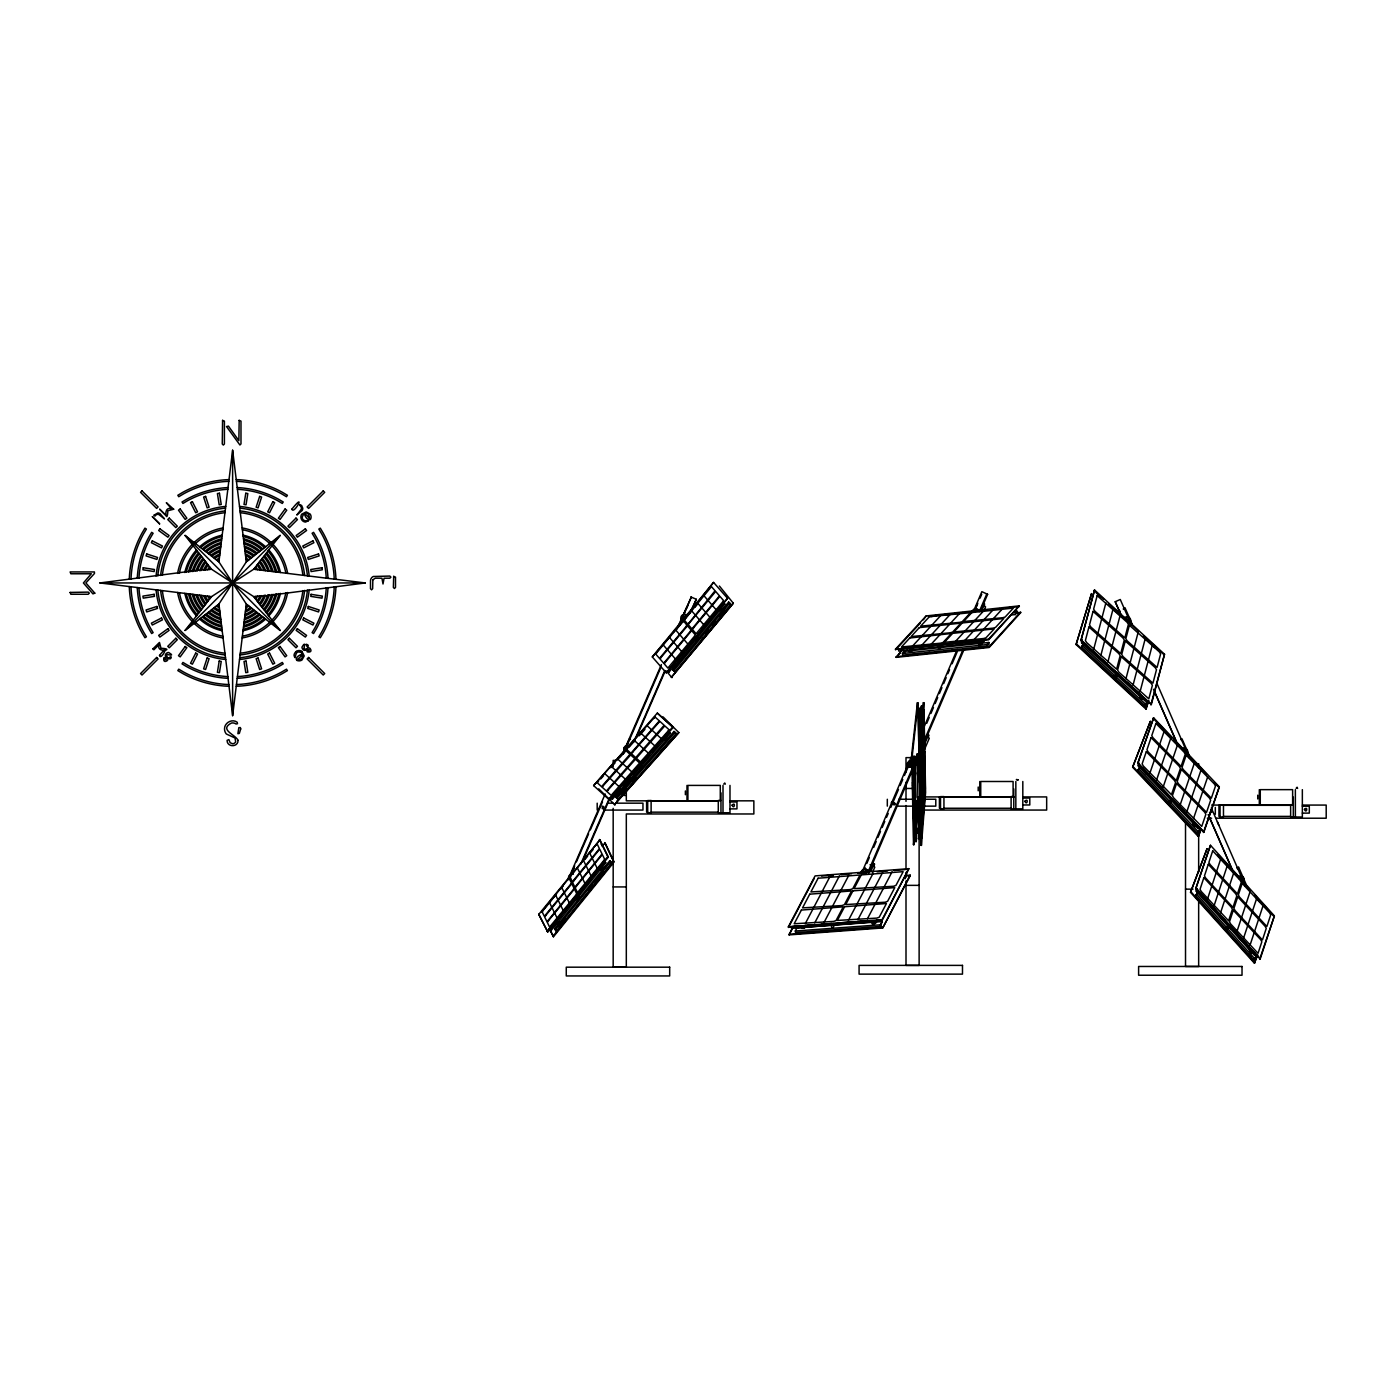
<?xml version="1.0" encoding="UTF-8"?>
<svg xmlns="http://www.w3.org/2000/svg" width="1396" height="1396" viewBox="0 0 1396 1396"><rect width="100%" height="100%" fill="white"/><g stroke="black" fill="none" stroke-linecap="round" stroke-linejoin="round"><path stroke-width="1.5" d="M917.242 762.6L917.224 764.118L917.189 760.698L917.224 762.216M921.29 714.525L921.238 713.007L921.186 718.399L921.238 714.194L921.273 716.48M916.195 762.617L916.195 762.356M916.91 829.974L916.893 829.538M917.94 830.236L917.94 831.754L917.905 828.334L917.94 829.974M915.671 764.991C915.619 766.858 915.776 762.216 915.671 764.467M916.701 764.467L916.753 764.799M917.434 833.046L917.381 832.731M1250.467 949.943L1248.617 947.605M861.943 872.36L862.239 871.296M866.759 870.371L865.572 869.848L865.817 871.087M912.094 755.951L912.234 767.713M919.022 743.998L919.214 743.475M928.235 735.378L926.682 735.483M973.693 612.181L973.605 611.029M976.153 609.825L977.462 610M982.924 603.753L983.674 604.677L984.407 603.753M1185.448 751.903L1184.523 750.263L1182.988 750.437M624.344 747.907L625.495 748.588M625.46 747.471L625.425 748.553M682.801 617.049L681.51 616.875M686.343 615.968L685.279 615.113M129.322 579.34L129.409 576.443A103.409 103.409 0 0 1 142.008 533.132L144.94 528.159L146.406 529.067L143.509 533.953A101.681 101.681 0 0 0 131.137 576.565L131.049 579.113M137.279 578.363L137.332 576.949A95.486 95.486 0 0 1 148.953 536.937L151.658 532.347L153.124 533.272L150.454 537.774A93.759 93.759 0 0 0 139.042 577.054L139.007 578.136M326.228 587.751L326.193 588.833A93.759 93.759 0 0 1 314.781 628.113L312.111 632.615L313.577 633.54L316.299 628.95A95.486 95.486 0 0 0 327.92 588.938L327.955 587.542M334.185 586.774L334.115 589.321A101.681 101.681 0 0 1 321.726 631.934L318.846 636.82L320.295 637.728L323.244 632.772A103.409 103.409 0 0 0 335.825 589.444L335.913 586.564M1090.328 649.786L1088.095 647.535M863.461 873.128L865.276 871.47L866.515 873.25M626.071 749.251L627.485 747.575M917.05 757.051L917.277 753.805L919.004 753.788L920.47 838.525L918.76 838.542L917.05 757.051L918.76 757.033M918.76 838.542L918.167 796.697M921.447 734.715L921.343 706.114L923.07 706.114L922.948 717.876M918.934 755.55L923.82 702.642L925.6 792.474L921.412 845.4L918.934 755.55L923.82 702.642M920.086 768.69L921.343 752.933M921.395 752.2L922.651 736.442M922.704 735.622L923.96 719.865M920.278 777.747L921.517 762.007M921.587 761.256L922.826 745.516M922.896 744.679L924.135 728.939M920.453 786.821L921.692 771.063M921.761 770.33L923 754.573M923.07 753.753L924.309 737.995M920.924 810.064L922.163 794.324M922.215 793.574L923.471 777.834M923.541 776.996L924.78 761.256M921.098 819.12L922.337 803.381M922.407 802.648L923.646 786.89M923.716 786.07L924.955 770.313M921.273 828.194L922.529 812.437M922.582 811.704L923.838 795.947M923.89 795.127L925.147 779.369M920.732 845.4L921.395 836.937M922.058 828.456L922.896 817.882M923.402 811.53L924.239 800.955M1144.092 771.307L1146.343 773.89L1146.046 772.703M156.09 576.042L156.352 573.302A76.867 76.867 0 0 1 222.994 506.678L225.716 506.416M157.853 575.833L158.062 573.529A75.14 75.14 0 0 1 223.203 508.388L225.506 508.179M160.645 575.484L160.802 573.878A72.383 72.383 0 0 1 223.552 511.128L225.157 510.971M162.407 575.274L162.512 574.088A70.672 70.672 0 0 1 223.761 512.838L224.948 512.716M302.845 590.613L302.723 591.799A70.672 70.672 0 0 1 241.473 653.049L240.286 653.171M304.59 590.403L304.433 592.009A72.383 72.383 0 0 1 241.7 654.759L240.077 654.916M307.399 590.054L307.172 592.358A75.14 75.14 0 0 1 242.031 657.499L239.728 657.708M309.144 589.845L308.882 592.585A76.867 76.867 0 0 1 242.258 659.209L239.519 659.47M914.659 840.357L913.508 844.685L911.71 754.59L917.416 702.659L919.126 754.137M914.188 844.685L912.391 754.59L918.097 702.659M912.6 785.896L913.019 782.022M913.769 788.182L912.897 796.174L912.53 782.266M915.113 775.984L915.549 771.988M913.577 791.462L913.717 837.67M915.148 777.258L915.584 773.262M913.054 809.209L913.699 803.415M913.246 818.3L913.665 814.444M916.387 813.484L916.823 809.488M913.508 844.685L913.979 840.357M915.165 829.538L915.881 823.047M916.352 818.719L917.312 810.064M915.619 831.702L919.179 799.245M918.969 754.503L918.743 708.313L920.47 708.313L920.837 734.104M920.61 748.047L920.47 708.313M915.898 803.887L916.614 838.455L916.23 841.561L914.52 841.561L913.211 756.353L914.938 756.353L915.776 797.413M916.23 841.561L914.938 756.353M218.91 561.838L185.092 535.418L211.511 569.236L253.723 596.65L280.142 630.469L246.324 604.049L218.91 561.838L232.626 450.227L246.324 561.838L218.91 604.049L185.092 630.469L211.511 596.65L253.723 569.236L280.142 535.418L246.324 561.838M218.91 604.049L232.626 715.659L246.324 604.049M683.028 620.243L686.849 625.129L685.733 626.944L659.505 658.406L655.876 654.235L656.993 652.421L683.237 620.958M177.624 573.407L177.763 572.482A55.84 55.84 0 0 1 191.915 544.719L192.159 544.475M179.403 573.18L179.456 572.796A54.112 54.112 0 0 1 193.172 545.906L193.224 545.836M285.848 592.707L285.779 593.091A54.112 54.112 0 0 1 272.063 619.999L272.011 620.051M287.611 592.48L287.471 593.405A55.84 55.84 0 0 1 273.319 621.168L273.075 621.429M184.813 572.517L185.214 570.772A48.947 48.947 0 0 1 194.899 551.752L196.47 549.972M186.279 572.343L186.541 571.121A47.569 47.569 0 0 1 195.964 552.624L197.325 551.071M188.443 572.081L188.547 571.627A45.51 45.51 0 0 1 197.569 553.933L198.616 552.729M276.792 593.824L276.687 594.26A45.51 45.51 0 0 1 267.683 611.954L266.619 613.158M278.973 593.544L278.694 594.766A47.569 47.569 0 0 1 269.271 613.263L267.91 614.816M280.421 593.37L280.038 595.115A48.947 48.947 0 0 1 270.335 614.153L268.782 615.915M1127.305 682.452L1146.413 699.92L1145.244 701.054L1081.551 642.823L1082.301 639.769M1120.307 611.291L1118.842 610.436L1119.697 612.443M1123.431 609.424L1123.466 608.429M1125.124 618.027L1126.467 618.376L1125.263 617.713M1126.38 620.574L1127.375 620.976M1128.806 619.266L1130.097 619.789L1128.614 618.882M1238.217 867.789L1237.432 868.853L1236.978 867.579M1241.201 877.456L1239.055 876.636L1239.264 877.962M1080.923 640.642L1094.569 589.985L1164.526 654.27L1151.334 704.474L1080.923 640.642L1094.569 589.985M1093.749 649.088L1097.675 634.15M1097.867 633.452L1101.793 618.515M1101.985 617.73L1105.911 602.793M1100.816 655.579L1104.742 640.642M1104.917 639.944L1108.843 624.989M1109.052 624.204L1112.978 609.267M1107.866 662.07L1111.792 647.133M1111.984 646.418L1115.91 631.481M1116.102 630.695L1120.028 615.758M1125.961 678.7L1129.888 663.763M1130.079 663.065L1134.006 648.128M1134.215 647.343L1138.124 632.388M1133.028 685.192L1136.955 670.255M1137.147 669.539L1141.073 654.602M1141.265 653.817L1145.191 638.879M1140.078 691.683L1144.005 676.746M1144.197 676.03L1148.123 661.093M1148.315 660.308L1152.241 645.371M1150.862 704.928L1164.526 654.27M862.484 872.552L862.763 871.296M865.415 873.146L864.403 873.146M872.866 863.391L872.884 864.979M872.954 864.892L873.477 863.688M873.687 864.525L873.425 863.635L874.507 864.124L873.564 866.34M977.497 610.418L976.362 609.546M624.413 747.924L625.774 747.942M189.908 571.889L190.659 569.306A44.131 44.131 0 0 1 198.616 554.823L199.488 553.846M192.142 571.627L192.631 569.952A42.055 42.055 0 0 1 200.221 556.131L200.78 555.503M193.625 571.435L193.939 570.371A40.676 40.676 0 0 1 201.286 557.021L201.652 556.603M195.859 571.156L195.911 571.016A38.599 38.599 0 0 1 202.874 558.33L202.944 558.26M269.341 594.87L269.376 594.731A38.599 38.599 0 0 1 262.361 607.557L262.308 607.626M271.609 594.452L271.313 595.516A40.676 40.676 0 0 1 263.966 608.865L263.6 609.284M273.11 594.277L272.621 595.935A42.055 42.055 0 0 1 265.031 609.755L264.455 610.384M275.326 593.998L274.576 596.581A44.131 44.131 0 0 1 266.619 611.064L265.746 612.041M1076.089 644.533L1091.532 593.597L1076.089 644.533L1145.976 709.046L1148.856 700.513M1145.976 709.046L1148.385 700.966M1251.27 949.228L1255.65 954.026L1254.358 955.091L1196.145 891.049L1196.948 888.432M1081.534 647.151L1083.68 642.998L1081.534 647.151L1145.086 705.957L1147.215 701.787L1142.452 697.372M1145.086 705.957L1146.046 702.921M1199.269 827.287L1198.03 828.369L1138.194 765.811L1139.084 763.054M1195.761 888.694L1210.454 845.261L1274.391 915.881L1260.204 958.895L1195.761 888.694L1210.454 845.261M1207.662 898.535L1211.885 885.727M1212.094 885.134L1216.3 872.326M1216.527 871.645L1220.75 858.854M1214.101 905.655L1218.324 892.864M1218.534 892.253L1222.756 879.463M1222.966 878.782L1227.189 865.974M1220.558 912.792L1224.781 899.984M1224.99 899.39L1229.213 886.582M1229.422 885.902L1233.645 873.111M1237.1 931.062L1241.323 918.271M1241.533 917.661L1245.755 904.87M1245.965 904.189L1250.188 891.381M1243.557 938.199L1247.78 925.391M1247.972 924.798L1252.195 911.989M1252.421 911.309L1256.644 898.518M1249.996 945.319L1254.219 932.528M1254.428 931.917L1258.651 919.109M1258.86 918.446L1263.083 905.638M1259.681 959.331L1274.391 915.881M911.571 764.38C911.361 759.476 906.807 766.404 911.379 764.659M1137.723 763.507L1153.637 717.806L1219.319 786.821L1203.91 832.086L1137.723 763.507L1153.637 717.806M1149.955 772.965L1154.544 759.511M1154.771 758.866L1159.343 745.394M1159.587 744.696L1164.177 731.225M1156.586 779.945L1161.175 766.474M1161.385 765.828L1165.974 752.357M1166.218 751.659L1170.79 738.187M1163.2 786.908L1167.789 773.436M1168.016 772.791L1172.605 759.319M1172.832 758.621L1177.421 745.15M1180.213 804.759L1184.785 791.288M1185.012 790.66L1189.601 777.188M1189.828 776.473L1194.418 763.001M1186.827 811.722L1191.416 798.25M1191.643 797.622L1196.232 784.151M1196.459 783.435L1201.049 769.981M1193.458 818.684L1198.047 805.213M1198.274 804.585L1202.846 791.113M1203.09 790.415L1207.68 776.944M1203.404 832.522L1219.319 786.821M197.377 570.981L198.005 569.236A37.221 37.221 0 0 1 202.507 561.07L203.816 559.377M211.511 596.65L99.901 582.952L199.925 570.004A35.162 35.162 0 0 1 204.182 562.274L205.125 561.052M253.723 569.236L365.333 582.952L265.31 595.883A35.162 35.162 0 0 1 261.069 603.613L260.11 604.834M267.858 594.905L267.229 596.65A37.221 37.221 0 0 1 262.745 604.834L261.436 606.51M1190.526 892.358L1207.034 848.768L1190.526 892.358L1254.393 963.17L1257.813 954.916M1254.393 963.17L1257.307 955.335M1132.627 767.207L1150.339 721.348L1132.627 767.207L1198.257 836.431L1200.996 830.079M1198.257 836.431L1200.49 830.498M1195.657 895.569L1197.96 891.939L1195.657 895.569L1253.73 960.082L1256.016 956.452L1253.119 953.224M1253.73 960.082L1256.016 956.452M677.147 664.688C680.41 659.767 673.919 668.23 677.618 663.763M1196.896 826.38L1199.879 829.538L1197.541 833.342L1137.897 770.278L1140.235 766.474L1144.703 771.203M1137.897 770.278L1140.235 766.474M926.7 723.39L929.23 717.439M930.923 713.461L933.47 707.493M935.163 703.514L937.711 697.546M939.403 693.568L941.934 687.617M943.644 683.639L946.174 677.671M947.867 673.692L949.559 669.714M952.107 663.763L957.185 651.827M975.821 608.098L977.514 604.119M980.062 598.151L981.754 594.19M861.698 872.954L911.989 755.253M921.36 733.319L957.15 649.524M973.326 611.64L981.859 591.677L987.618 594.312L980.812 610.261M975.542 608.377L977.776 603.142M862.484 873.495L865.066 867.492M866.776 863.496L869.342 857.493M873.634 847.477L876.199 841.491M877.91 837.478L880.492 831.475M882.202 827.479L884.767 821.476M886.477 817.48L888.205 813.484M890.77 807.481L898.483 789.473M900.193 785.459L902.758 779.474M904.468 775.461L907.906 767.468M868.312 871.348L912.077 768.864M923.21 742.812L963.1 649.437M979.224 611.675L986.867 593.789L987.618 594.312M869.167 871.628L911.78 771.866M923.698 743.928L963.764 650.17M923.14 747.523L927.607 737.071L929.3 738.222L924.082 750.42L922.861 749.582M981.65 610.942L983.883 605.724L985.576 606.876L984.093 610.349M927.956 737.315L928.096 734.82M870.86 871.244L873.093 866.026L870.04 864.735M928.078 737.385L929.021 735.169M984.355 606.039L984.529 603.822M873.442 866.253L874.507 864.124M872.552 872.395L874.786 867.178L873.093 866.026M199.68 570.702L203.921 569.446A31.707 31.707 0 0 1 206.957 564.298L207.306 563.862M265.554 595.202L261.314 596.441A31.707 31.707 0 0 1 258.277 601.589L257.928 602.025M568.032 879.585L605.201 793.975M622.494 754.172L661.39 664.583M676.955 628.758L691.317 597.104L678.421 626.856M686.396 608.028L681.108 620.19L682.295 620.644M623.419 753.823L661.233 666.538M569.463 878.206L574.245 867.858M686.727 608.15L687.687 605.934M580.666 864.246L609.563 797.709M633.819 741.852L664.828 670.481M689.799 612.966L696.342 599.285L692.887 607.26M583.092 860.111L609.895 798.39M636.681 736.669L665.211 670.97M569.463 877.822L574.681 865.852M576.408 861.856L588.589 833.901M590.316 829.905L602.496 801.967M207.655 569.708L209.522 566.671M257.579 596.179L255.73 599.216M910.89 650.833L910.541 650.955M788.339 926.839L815.09 875.903L908.866 868.661L882.22 920.261L788.339 926.839L882.115 919.615L908.866 868.661M788.443 927.485L814.2 878.433M905.934 875.205L910.297 875.536L882.743 927.956L789.089 934.901L792.928 926.787M789.089 934.901L792.038 929.3M805.283 923.611L813.24 908.447M813.624 907.732L821.581 892.568M822 891.782L829.957 876.618M814.74 922.878L822.698 907.732M823.082 906.999L831.056 891.835M831.458 891.049L839.415 875.885M824.198 922.163L832.156 906.999M832.54 906.266L840.514 891.102M840.916 890.316L848.89 875.152M848.471 920.278L856.429 905.114M856.812 904.399L864.787 889.235M865.188 888.449L873.146 873.285M857.929 919.563L865.886 904.399M866.27 903.666L874.245 888.502M874.646 887.716L882.621 872.552M867.387 918.83L875.362 903.666M875.746 902.933L883.703 887.769M884.104 886.984L892.079 871.819M882.743 927.956L910.192 874.891M795.319 931.01L797.029 927.799L882.08 921.604L880.632 926.403L795.58 932.598L795.319 931.01L880.37 924.798L882.08 921.604M1131.318 624.727L1130.586 623.506M1181.609 740.438L1180.999 739.234L1181.993 738.816L1189.235 755.41L1188.24 755.812L1187.961 754.59M1182.168 748.919L1183.215 748.605M1240.887 880.126L1240.363 879.253M1243.644 878.59L1242.405 878.276L1243.068 879.375M209.348 569.498L210.395 567.806M255.887 596.389L254.84 598.081M863.025 872.36L862.815 871.331M872.291 863.688L872.273 864.613M1241.637 880.754L1241.777 879.009M684.11 619.911L711.454 586.634L715.066 590.787L689.223 622.686L687.722 624.064L684.11 619.911L682.958 620.225M609.598 866.34L610.767 864.473M543.253 909.895L542.084 911.745L544.353 916.369L570.231 884.767L571.4 882.918L569.132 878.293L567.718 879.655M571.173 875.379L569.167 877.107L570.283 876.287M974.391 612.041L975.281 611.239M598.57 781.167L597.436 782.929L601.571 786.663L629.997 754.294L625.862 750.542L624.291 751.903M627.921 747.767L626.769 749.53L630.905 753.282L659.348 720.894L655.213 717.16L653.625 718.504M911.605 764.031L909.616 765.043L907.034 763.821L908.848 761.082L912.094 761.239M1125.665 619.021L1127.061 618.149M616.247 793.661L615.845 794.446L617.643 792.125M664.758 739.339C663.519 741.974 668.771 735.099 665.299 738.676M909.424 761.501L907.522 764.101L908.813 767.032L911.989 767.329M554.91 924.815L554.282 926.002L556.306 923.314M1218.778 825.071L1217.382 821.878M205.997 562.169L205.282 563.094A33.783 33.783 0 0 0 201.216 570.51M208.179 564.979L208.074 565.118A30.293 30.293 0 0 0 205.195 570.074M257.056 600.908L257.161 600.769A30.293 30.293 0 0 0 260.057 595.865M259.237 603.718L259.953 602.793A33.783 33.783 0 0 0 264.036 595.377M720.266 609.738C722.727 607.208 717.963 612.408 720.371 609.825M549.396 929.963L604.416 861.733L603.892 860.739L605.759 862.798L550.722 931.027L548.872 928.968L550.722 931.027M550.199 930.033L554.229 925.042M570.336 905.079L573.023 901.746M578.398 895.098L589.129 881.783M538.786 914.363L599.931 839.869L608.359 857.057L547.755 931.97L538.786 914.363L547.755 931.97M542.014 911.466L599.931 839.869M601.955 845.941L605.183 843.044L614.1 861.978L553.444 936.786L549.326 928.794M547.215 931.551L607.818 856.62L599.39 839.45M552.903 936.367L613.577 861.541L604.643 842.608M554.648 928.724L609.79 860.739L611.134 861.786L611.657 862.99L556.515 930.992L554.648 928.724L556.515 930.992M555.172 929.928L610.331 861.925L609.79 860.739M558.679 926.473L565.397 918.184M588.274 889.985L592.305 885.012M594.993 881.696L603.055 871.75M713.565 582.394L727.543 598.308L666.276 672.837L652.298 656.94L713.565 582.394L688.228 614.292M670.516 635.826L652.298 656.94M673.238 632.51L677.339 627.554M681.423 622.581L684.145 619.266M685.977 649.541L688.682 646.226M691.404 642.91L694.109 639.612M698.192 634.639L704.963 626.368M667.846 670.865L669.173 671.93L724.786 604.067L723.966 603.177M541.543 912.356L556.463 894.19M560.511 889.235L563.234 885.937M584.907 859.517L587.611 856.202M590.334 852.904L593.038 849.606M1211.205 811.844L1210.995 809.68M672.837 669.766L728.625 602.095L729.951 603.177L730.771 604.276L674.983 671.947L672.837 669.766L674.983 671.947M673.657 670.865L729.462 603.194L728.625 602.095M705.451 632.877L708.173 629.579M712.257 624.623L714.979 621.325M719.062 616.386L724.507 609.773M733.319 603.246L671.424 677.252L733.319 603.246L719.394 586.006M675.647 630.294L690.723 612.216M694.842 607.277L697.581 603.997M1015.293 614.572L1017.126 612.46L1016.881 610.785L1015.032 612.914L1015.293 614.572L1011.053 615.008M611.099 798.093L668.928 732.062L667.986 731.277L668.946 729.619L664.81 725.868L636.367 758.237L640.502 761.989L667.794 731.364L670.202 733.197L612.39 799.21L611.448 798.425M612.861 796.819L619.911 788.775M622.721 785.547L629.77 777.502M632.597 774.274L638.234 767.835M642.474 763.001L648.11 756.562M652.333 751.729L656.574 746.895M662.21 740.456L669.26 732.411L670.202 733.197M609.511 799.995L593.632 785.599L657.324 713.094L673.204 727.473L608.988 799.542L672.697 727.037L657.324 713.094M655.021 716.759L593.632 785.599M615.985 797.273L674.006 731.434L676.222 733.563L618.219 799.402L615.985 797.273L616.927 798.285L674.949 732.446L674.006 731.434M621.517 793.574L625.757 788.757M632.842 780.73L635.669 777.52M622.581 795.127L617.119 800.833M627.729 789.281L638.024 777.589M651.967 761.762L646.505 767.486M658.406 754.468L671.267 739.845M678.84 732.586L614.519 804.55L678.84 732.586L663.048 716.881M1202.671 896.546L1200.386 894.208M600.786 778.898L603.63 775.687M610.75 767.713L615.025 762.914M619.3 758.115L625.007 751.729M629.264 746.93L634.971 740.543M639.246 735.744L644.935 729.358M1016.253 612.425L1020.685 612.635L989.188 647.482L896.197 657.359L901.816 650.361M896.197 657.359L900.49 652.613M896.092 656.696L989.083 646.819L1020.581 611.971M983.517 641.706L983.255 640.049L898.466 649.384L898.727 651.06L983.517 641.706L985.332 639.734M902.444 653.503L904.399 651.374L988.822 642.457L989.101 644.114L987.147 646.261L902.723 655.178L902.444 653.503L986.867 644.586L988.822 642.457M895.447 649.227L926.159 615.933L1019.289 605.864L988.682 639.822L895.447 649.227L988.577 639.159L1019.289 605.864M895.551 649.89L920.418 622.948M923.332 619.772L926.159 615.933M912.426 646.208L921.569 636.297M922.006 635.826L931.149 625.914M931.621 625.408L940.764 615.496M921.831 645.196L930.958 635.285M931.411 634.814L940.538 624.902M941.009 624.396L950.153 614.484M931.219 644.184L940.363 634.273M940.799 633.801L949.943 623.89M950.414 623.366L959.558 613.455M955.318 641.584L964.462 631.673M964.898 631.201L974.042 621.29M974.513 620.766L983.657 610.855M964.723 640.555L973.867 630.643M974.303 630.172L983.447 620.26M983.918 619.754L993.062 609.843M974.111 639.543L983.255 629.631M983.691 629.16L992.835 619.248M993.306 618.725L1002.45 608.831M1186.844 750.036L1186.024 751.153L1186.844 750.018M1243.609 882.987L1245.755 883.511L1238.514 866.916L1238.235 867.806M194.149 542.486L194.393 542.241A55.84 55.84 0 0 1 222.156 528.089L223.081 527.95M195.51 543.55L195.58 543.498A54.112 54.112 0 0 1 222.488 529.782L222.854 529.73M185.092 630.469L280.142 535.418M269.725 622.337L269.672 622.389A54.112 54.112 0 0 1 242.764 636.105L242.381 636.157M271.103 623.401L270.841 623.646A55.84 55.84 0 0 1 243.079 637.798L242.154 637.937M1203.963 899.425L1201.869 896.721L1204.067 899.164M685.209 615.078L686.361 615.13M629.264 746.179L628.008 746.302L628.724 747.261M595.638 845.138L597.052 843.777L599.32 848.402L598.134 850.251L572.273 881.853L570.266 877.124M1081.551 642.823L1082.738 641.689L1087.501 646.051M626.246 746.895L625.652 748.902M1127.846 621.866L1128.16 619.702L1125.996 619.388M1239.212 878.817L1240.66 878.259L1241.969 879.602M583.685 897.872L585.116 896.546M555.748 932.336L557.179 931.01M725.257 784.186L724.768 782.981L723.774 784.081M1297.617 788.426L1297.111 787.222L1296.134 788.304M702.293 639.054L703.793 637.693M199.645 546.796L201.425 545.225A48.947 48.947 0 0 1 220.446 535.54L222.191 535.139M200.762 547.651L202.298 546.29A47.569 47.569 0 0 1 220.795 536.867L222.016 536.587M202.42 548.942L203.624 547.878A45.51 45.51 0 0 1 221.301 538.873L221.755 538.769M203.519 549.815L204.497 548.942A44.131 44.131 0 0 1 218.98 540.985L221.563 540.235M205.177 551.106L205.805 550.548A42.055 42.055 0 0 1 219.626 542.957L221.301 542.468M206.276 551.961L206.695 551.595A40.676 40.676 0 0 1 220.044 544.265L221.109 543.951M207.934 553.27L208.004 553.2A38.599 38.599 0 0 1 220.69 546.22L220.847 546.185M257.3 612.617L257.23 612.687A38.599 38.599 0 0 1 244.544 619.667L244.405 619.702M258.958 613.926L258.539 614.292A40.676 40.676 0 0 1 245.19 621.621L244.126 621.935M260.075 614.781L259.429 615.339A42.055 42.055 0 0 1 245.609 622.948L243.951 623.419M261.715 616.072L260.738 616.945A44.131 44.131 0 0 1 246.254 624.902L243.672 625.652M262.832 616.945L261.628 618.009A45.51 45.51 0 0 1 243.934 627.013L243.497 627.118M264.49 618.236L262.937 619.597A47.569 47.569 0 0 1 244.457 629.02L243.218 629.299M265.589 619.091L263.827 620.662A48.947 48.947 0 0 1 244.789 630.346L243.044 630.748M1138.194 765.811L1139.45 764.729M1198.64 830.603L1199.879 829.538M1196.145 891.049L1197.419 890.002L1209.058 902.793M296.318 651.496L295.516 652.141A5.026 5.026 0 0 0 294.05 655.282C295.935 662.454 294.364 650.833 299.128 652.019C304.851 651.88 303.141 661.582 297.68 659.209C309.266 649.96 292.846 656.748 296.947 660.378M209.051 554.142L210.744 552.833A37.221 37.221 0 0 1 218.91 548.331L220.655 547.703M210.726 555.451L211.948 554.491A35.162 35.162 0 0 1 219.678 550.251L220.376 550.007M211.843 556.323L212.768 555.608A33.783 33.783 0 0 1 220.184 551.542M213.536 557.632L213.972 557.283A31.707 31.707 0 0 1 219.12 554.247L219.887 553.915M214.652 558.505L214.792 558.4A30.293 30.293 0 0 1 219.696 555.573M250.582 607.382L250.442 607.487A30.293 30.293 0 0 1 245.556 610.366M251.716 608.255L251.263 608.604A31.707 31.707 0 0 1 246.115 611.64L245.347 611.971M253.391 609.563L252.484 610.279A33.783 33.783 0 0 1 245.05 614.345M254.508 610.436L253.287 611.396A35.162 35.162 0 0 1 245.556 615.636L244.876 615.88M256.183 611.762L254.508 613.071A37.221 37.221 0 0 1 246.324 617.556L244.597 618.184M1182.97 749.024L1185.85 749.792M217.497 560.721L219.189 559.656M247.755 605.166L246.062 606.23M216.345 559.848L219.399 557.981M248.889 606.056L245.853 607.906M908.813 767.032L911.187 765.427M1183.093 749.792L1183.215 748.605M873.268 864.927L872.413 864.752M628.235 746.022L629.142 746.057M569.481 876.06L569.236 877.124M1121.354 615.758L1115.212 601.711L1120.273 599.495L1128.125 617.451M1132.243 624.326L1131.249 624.762L1132.243 624.361L1125.002 607.749L1124.007 608.185L1124.775 608.848M931.359 616.509L928.933 617.207L920.662 626.158L959.802 622.354L962.245 621.656L970.499 612.704L931.359 616.509L935.809 615.898M973.204 610.959L973.832 611.221M927.782 735.971L926.63 735.291M681.876 616.299L682.871 616.892M907.156 650.204L907.103 650.414M980.428 644.08L980.707 644.254M977.566 643.347L977.881 643.102M870.581 920.732L872.413 920.994L870.406 921.884M203.589 570.214L211.511 569.236M253.723 596.65L261.645 595.673M928.427 616.369L937.1 615.427M941.428 614.955L947.919 614.257M954.428 613.559L963.083 612.617M967.411 612.146L976.083 611.204M980.411 610.75L986.902 610.035M993.411 609.337L999.902 608.639M1006.411 607.941L1019.394 606.527M1016.358 613.088L1020.685 612.635M913.089 654.323L916.84 653.939M926.229 652.927L929.98 652.543M952.159 650.17L955.911 649.786M978.439 647.395L982.191 646.994M944.481 615.025L948.826 614.589M892.742 801.304L891.329 802.7L892.742 804.113M797.709 926.246L791.305 926.77L791.567 928.375L876.915 921.552L876.671 919.947M804.113 925.74L814.775 924.885M821.18 924.379L831.859 923.524M840.392 922.843L851.054 921.988M857.458 921.482L868.138 920.627M821.598 876.042L832.243 875.222M840.776 874.577L851.438 873.739M857.825 873.25L868.486 872.43M877.002 871.767L887.664 870.947M894.051 870.458L904.713 869.638M906.039 875.85L910.297 875.536M788.984 934.273L882.638 927.31M828.945 875.973L833.203 875.693M229.014 479.648L226.135 479.735A103.409 103.409 0 0 0 182.806 492.317L177.833 495.266L178.74 496.732L183.626 493.835A101.681 101.681 0 0 1 226.239 481.463L228.804 481.376M228.037 487.605L226.623 487.64A95.486 95.486 0 0 0 186.628 499.279L182.038 501.984L182.946 503.45L187.448 500.78A93.759 93.759 0 0 1 226.728 489.368L227.827 489.333M237.425 676.554L238.507 676.519A93.759 93.759 0 0 0 277.787 665.107L282.289 662.437L283.214 663.903L278.624 666.625A95.486 95.486 0 0 1 238.611 678.247L237.215 678.282M236.448 684.511L239.013 684.424A101.681 101.681 0 0 0 281.608 672.052L286.494 669.173L287.401 670.621L282.446 673.57A103.409 103.409 0 0 1 239.117 686.151L236.238 686.239M571.575 873.756L569.795 874.856L570.388 876.845M912.844 759.459L914.555 759.441M914.886 838.473L916.614 838.455M921.116 709.255L922.843 709.238M99.901 582.952L365.333 582.952M911.623 757.627L906.004 757.627L906.004 772.023M616.927 760.401L613.176 760.401L613.176 766.579M1194.906 763.734L1198.658 763.734L1198.658 768.044M906.004 788.461L913.508 788.461M622.564 795.406L626.315 795.406M1013.775 796.54L1011.105 796.54L1011.105 808.86L1022.814 808.86L1022.814 781.498M925.618 796.924L1014.246 796.924M1022.884 796.924L1046.668 796.924L1046.668 810.064L923.454 810.064M940.52 797.168L939.421 797.168L939.421 808.249L940.52 808.249M943.94 797.168L1011.105 797.168M1022.814 798.058L1029.794 798.058L1029.794 804.969L1022.814 804.969M898.902 799.245L914.083 799.245M924.937 799.245L935.791 799.245L935.791 806.138L922.756 806.155M720.964 800.466L718.294 800.466L718.294 812.769L729.986 812.769L729.986 785.407M719.254 800.833L626.315 800.833L626.315 791.026M730.073 800.833L753.857 800.833L753.857 813.973L626.315 813.973L626.315 967.236L613.176 967.184L613.176 808.319M647.692 801.077L646.61 801.077L646.61 812.158L647.692 812.158M651.112 801.077L718.294 801.077M729.986 801.967L736.966 801.967L736.966 808.877L729.986 808.877M608.708 803.171L612.984 803.171M617.276 803.171L642.963 803.171L642.963 810.064L604.416 810.081L604.416 809.069M1293.307 804.689L1290.637 804.689L1290.637 817.009L1302.346 817.009L1302.346 789.647M1211.623 805.073L1291.614 805.073M1302.416 805.073L1326.2 805.073L1326.2 818.213L1215.951 818.213M1220.052 805.317L1218.952 805.317L1218.952 816.398L1220.052 816.398M1223.472 805.317L1290.637 805.317M896.721 806.155L914.083 806.155M1302.346 806.207L1309.308 806.207L1309.308 813.118L1302.346 813.118M943.94 808.249L1011.105 808.249M651.112 812.158L718.294 812.158M1223.472 816.398L1290.637 816.398M1207.313 818.213L1211.623 818.213M906.004 885.361L919.126 885.361M613.176 886.931L626.315 886.931M1185.518 889.147L1193.022 889.147M918.376 711.506L920.104 711.524M684.703 618.585L685.087 617.713M236.238 479.648L239.117 479.735A103.409 103.409 0 0 1 282.446 492.317L287.401 495.266L286.494 496.732L281.608 493.835A101.681 101.681 0 0 0 239.013 481.463L236.448 481.376M237.215 487.605L238.611 487.64A95.486 95.486 0 0 1 278.624 499.279L283.214 501.984L282.289 503.45L277.787 500.78A93.759 93.759 0 0 0 238.507 489.368L237.425 489.333M227.827 676.554L226.728 676.519A93.759 93.759 0 0 1 187.448 665.107L182.946 662.437L182.038 663.903L186.628 666.625A95.486 95.486 0 0 0 226.623 678.247L228.037 678.282M228.804 684.511L226.239 684.424A101.681 101.681 0 0 1 183.626 672.052L178.74 669.173L177.833 670.621L182.806 673.57A103.409 103.409 0 0 0 226.135 686.151L229.014 686.239M684.825 619.615C681.248 619.475 684.616 614.31 686.169 617.538M911.047 762.879L909.058 763.891L911.728 766.893L908.482 766.718L907.034 763.821M239.519 506.416L242.258 506.678A76.867 76.867 0 0 1 308.882 573.302L309.144 576.042M239.728 508.179L242.031 508.388A75.14 75.14 0 0 1 307.172 573.529L307.399 575.833M240.077 510.971L241.7 511.128A72.383 72.383 0 0 1 304.433 573.878L304.59 575.484M240.286 512.716L241.473 512.838A70.672 70.672 0 0 1 302.723 574.088L302.845 575.274M224.948 653.171L223.761 653.049A70.672 70.672 0 0 1 162.512 591.799L162.407 590.613M225.157 654.916L223.552 654.759A72.383 72.383 0 0 1 160.802 592.009L160.645 590.403M225.506 657.708L223.203 657.499A75.14 75.14 0 0 1 158.062 592.358L157.853 590.054M225.716 659.47L222.994 659.209A76.867 76.867 0 0 1 156.352 592.585L156.09 589.845M1209.547 812.402L1210.821 812.542L1211.082 810.326M242.154 527.95L243.079 528.089A55.84 55.84 0 0 1 270.841 542.241L271.103 542.486M242.381 529.73L242.764 529.782A54.112 54.112 0 0 1 269.672 543.498L269.725 543.55M222.854 636.157L222.488 636.105A54.112 54.112 0 0 1 195.58 622.389L195.51 622.337M223.081 637.937L222.156 637.798A55.84 55.84 0 0 1 194.393 623.646L194.149 623.401M243.044 535.139L244.789 535.54A48.947 48.947 0 0 1 263.827 545.225L265.589 546.796M243.218 536.587L244.457 536.867A47.569 47.569 0 0 1 262.937 546.29L264.49 547.651M243.497 538.769L243.934 538.873A45.51 45.51 0 0 1 261.628 547.878L262.832 548.942M221.755 627.118L221.301 627.013A45.51 45.51 0 0 1 203.624 618.009L202.42 616.945M222.016 629.299L220.795 629.02A47.569 47.569 0 0 1 202.298 619.597L200.762 618.236M222.191 630.748L220.446 630.346A48.947 48.947 0 0 1 201.425 620.662L199.645 619.091M243.672 540.235L246.254 540.985A44.131 44.131 0 0 1 260.738 548.942L261.715 549.815M243.951 542.468L245.609 542.957A42.055 42.055 0 0 1 259.429 550.548L260.075 551.106M244.126 543.951L245.19 544.265A40.676 40.676 0 0 1 258.539 551.595L258.958 551.961M244.405 546.185L244.544 546.22A38.599 38.599 0 0 1 257.23 553.2L257.3 553.27M220.69 619.667L220.847 619.702A38.599 38.599 0 0 1 208.004 612.687L207.934 612.617M221.109 621.935L220.044 621.621A40.676 40.676 0 0 1 206.695 614.292L206.276 613.926M221.301 623.419L219.626 622.948A42.055 42.055 0 0 1 205.805 615.339L205.177 614.781M221.563 625.652L218.98 624.902A44.131 44.131 0 0 1 204.497 616.945L203.519 616.072M244.597 547.703L246.324 548.331A37.221 37.221 0 0 1 254.508 552.833L256.183 554.142M244.876 550.007L245.556 550.251A35.162 35.162 0 0 1 253.287 554.491L254.508 555.451M220.376 615.88L219.678 615.636A35.162 35.162 0 0 1 211.948 611.396L210.726 610.436M220.655 618.184L218.91 617.556A37.221 37.221 0 0 1 210.744 613.071L209.051 611.762M630.469 739.531L629.299 739.077L624.256 751.345M245.347 553.915L246.115 554.247A31.707 31.707 0 0 1 251.263 557.283L251.716 557.632M219.887 611.971L219.12 611.64A31.707 31.707 0 0 1 213.972 608.604L213.536 608.255M690.793 596.912L696.342 599.285M1088.182 647.57L1087.24 646.941M245.853 557.981L248.889 559.848M219.399 607.906L216.345 606.056M246.062 559.674L247.755 560.721M219.189 606.213L217.497 605.166M918.987 744.818L918.743 708.313M1144.598 771.29L1145.488 772.023M253.391 556.323L252.484 555.608A33.783 33.783 0 0 0 245.05 551.542M250.582 558.505L250.442 558.4A30.293 30.293 0 0 0 245.556 555.556M214.652 607.382L214.792 607.487A30.293 30.293 0 0 0 219.696 610.384M211.843 609.563L212.768 610.279A33.783 33.783 0 0 0 220.184 614.345M610.331 861.925L611.657 862.99M604.416 861.733L605.759 862.798M1192.76 821.354L1191.73 820.97L1193.999 822.994M729.462 603.194L730.771 604.276M727.543 598.308L666.276 672.837M723.46 602.985L724.786 604.067M301.937 651.496L304.223 655.928L302.025 659.959A5.165 5.165 0 0 1 296.877 660.378M610.157 797.308L612.39 799.21M647.203 725.815L651.775 729.968M652.019 730.178L656.591 734.331M656.801 734.54L661.372 738.676M640.764 733.144L645.336 737.28M645.58 737.507L650.152 741.642M650.379 741.852L654.951 746.005M634.342 740.456L638.914 744.609M639.159 744.818L643.731 748.971M643.94 749.163L648.512 753.317M617.852 759.215L622.424 763.368M622.668 763.577L627.24 767.73M627.467 767.94L632.039 772.075M611.431 766.544L616.002 770.679M616.247 770.889L620.819 775.042M621.028 775.251L625.6 779.404M605.009 773.855L609.581 778.008M609.825 778.218L614.397 782.353M614.606 782.563L619.178 786.716M1092.283 650.414L1120.936 676.624M1094.098 590.438L1103.643 599.216M1108.407 603.596L1138.613 631.358M1143.376 635.738L1164.055 654.724M1081.394 640.188L1151.334 704.474M1076.56 644.08L1146.448 708.592M1096.383 654.741L1104.323 662.105M1110.675 667.986L1115.439 672.383M1126.572 682.679L1137.688 692.974M1082.72 646.016L1146.256 704.823M1096.383 593.056L1101.112 597.488M1115.334 610.767L1120.063 615.2M1151.665 644.725L1154.824 647.674M598.744 788.845L615.043 805.003M273.075 544.475L273.319 544.719A55.84 55.84 0 0 1 287.471 572.482L287.611 573.407M272.011 545.836L272.063 545.906A54.112 54.112 0 0 1 285.779 572.796L285.848 573.18M185.092 535.418L280.142 630.469M193.224 620.051L193.172 619.999A54.112 54.112 0 0 1 179.456 593.091L179.403 592.707M192.159 621.429L191.915 621.168A55.84 55.84 0 0 1 177.763 593.405L177.624 592.48M1142.434 767.852L1197.768 825.717M1153.131 718.242L1171.052 737.071M1174.036 740.194L1182.988 749.617M1185.972 752.741L1206.877 774.71M1214.328 782.545L1218.813 787.257M1138.229 763.071L1203.91 832.086M1133.133 766.788L1198.745 835.995M1150.67 777.502L1167.073 794.848M1174.525 802.735L1192.428 821.651M1139.136 769.196L1198.78 832.26M668.335 671.057L669.173 671.93M1158.209 724.158L1161.175 727.316M1165.625 732.062L1171.541 738.397M1190.805 758.97L1193.772 762.129M675.298 732.568L676.222 733.563M617.276 798.39L618.219 799.402M1211.972 906.004L1248.356 946.017M1218.673 855.312L1240.451 879.393M1244.813 884.209L1250.624 890.631M1254.987 895.447L1273.867 916.317M1196.267 888.257L1260.204 958.895M1248.076 953.765L1250.642 956.626M1191.032 891.922L1254.899 962.751M1199.408 893.545L1202.305 896.773M1208.116 903.229L1231.342 929.038M1235.687 933.872L1250.205 949.995M1196.93 894.522L1255.004 959.035M1217.766 854.928L1223.542 861.419M1256.697 898.64L1259.576 901.886M268.782 549.972L270.335 551.752A48.947 48.947 0 0 1 280.038 570.772L280.421 572.517M267.91 551.071L269.271 552.624A47.569 47.569 0 0 1 278.694 571.121L278.973 572.343M266.619 552.729L267.683 553.933A45.51 45.51 0 0 1 276.687 571.627L276.792 572.081M265.746 553.846L266.619 554.823A44.131 44.131 0 0 1 274.576 569.306L275.326 571.889M264.455 555.503L265.031 556.131A42.055 42.055 0 0 1 272.621 569.952L273.11 571.627M263.6 556.603L263.966 557.021A40.676 40.676 0 0 1 271.313 570.371L271.609 571.435M262.308 558.26L262.361 558.33A38.599 38.599 0 0 1 269.341 571.016L269.376 571.156M202.944 607.626L202.874 607.557A38.599 38.599 0 0 1 195.911 594.87L195.911 594.87M201.652 609.284L201.286 608.865A40.676 40.676 0 0 1 193.939 595.516L193.625 594.452M200.78 610.384L200.221 609.755A42.055 42.055 0 0 1 192.631 595.935L192.142 594.277M199.488 612.041L198.616 611.064A44.131 44.131 0 0 1 190.659 596.581L189.908 593.998M198.616 613.158L197.569 611.954A45.51 45.51 0 0 1 188.547 594.26L188.443 593.824M197.325 614.816L195.964 613.263A47.569 47.569 0 0 1 186.541 594.766L186.279 593.544M196.47 615.915L194.899 614.153A48.947 48.947 0 0 1 185.214 595.115L184.813 593.37M703.776 595.516L707.772 600.123M707.981 600.367L711.995 604.974M712.169 605.201L716.183 609.808M697.581 603.037L701.595 607.644M701.804 607.888L705.8 612.495M705.992 612.722L709.988 617.329M691.404 610.558L695.4 615.165M695.627 615.409L699.623 620.016M699.815 620.243L703.811 624.85M675.542 629.858L679.555 634.465M679.765 634.691L683.761 639.298M683.953 639.525L687.949 644.132M669.365 637.379L673.361 641.986M673.587 642.212L677.584 646.819M677.775 647.046L681.772 651.653M663.187 644.9L667.183 649.506M667.393 649.733L671.406 654.34M671.581 654.567L675.594 659.174M1086.926 646.627L1086.245 645.65M666.363 670.987L671.947 677.688M261.436 559.377L262.745 561.07A37.221 37.221 0 0 1 267.229 569.236L267.858 570.981M260.11 561.052L261.069 562.274A35.162 35.162 0 0 1 265.31 570.004L265.554 570.702M259.237 562.169L259.953 563.094A33.783 33.783 0 0 1 264.036 570.51M257.928 563.862L258.277 564.298A31.707 31.707 0 0 1 261.314 569.446L261.645 570.214M257.056 564.979L257.161 565.118A30.293 30.293 0 0 1 260.057 570.057M208.179 600.908L208.074 600.769A30.293 30.293 0 0 1 205.195 595.883M207.306 602.025L206.957 601.589A31.707 31.707 0 0 1 203.921 596.441L203.589 595.673M205.997 603.718L205.282 602.793A33.783 33.783 0 0 1 201.216 595.377M205.125 604.834L204.182 603.613A35.162 35.162 0 0 1 199.925 595.883L199.68 595.202M203.816 606.51L202.507 604.834A37.221 37.221 0 0 1 198.005 596.65L197.377 594.905M167.223 657.307L166.822 656.783A1.989 1.989 0 0 1 167.223 654.462C170.923 655.282 174.168 655.823 168.654 652.49A3.385 3.385 0 0 0 166.264 653.503C163.315 655.021 168.846 661.303 164.554 659.401C164.519 653.136 161.465 664.479 167.206 660.674A2.391 2.391 0 0 0 167.729 658.127L167.223 657.341M254.84 567.823L255.904 569.516M210.412 598.081L209.33 596.371M303.962 648.529C304.782 644.812 305.323 641.567 301.99 647.081A3.385 3.385 0 0 0 303.002 649.489C304.52 652.421 310.802 646.889 308.882 651.182C302.635 651.217 313.978 654.27 310.174 648.547A2.391 2.391 0 0 0 307.626 648.006L306.282 648.913A1.989 1.989 0 0 1 303.962 648.529M255.73 566.671L257.579 569.708M209.522 599.216L207.655 596.179M1202.235 895.464L1202.671 896.372M1138.595 694.44L1140.916 695.819M589.513 852.712L592.026 857.825M592.166 858.086L594.661 863.199M594.783 863.443L597.296 868.556M586.041 865.642L588.554 870.755M583.406 860.268L585.919 865.38M588.676 870.999L591.171 876.112M577.298 867.823L579.794 872.936M579.933 873.198L582.446 878.311M582.551 878.555L585.064 883.685M561.611 887.21L564.106 892.323M564.246 892.585L566.759 897.698M566.863 897.96L569.376 903.072M555.486 894.766L557.999 899.879M558.138 900.141L560.634 905.271M560.756 905.515L563.269 910.628M549.378 902.34L551.891 907.452M552.013 907.714L554.526 912.827M554.648 913.071L557.144 918.184M1115.212 601.711L1121.285 615.566M549.867 929.213L553.444 936.786M1155.085 692.782L1175.868 740.299M1129.818 621.377L1131.58 625.373M1156.656 682.801L1189.514 758.063M1211.292 807.952L1245.424 886.128M1209.861 818.178L1231.586 868.085M1153.48 689.327L1176.915 743.004M1208.168 814.583L1233.349 872.238M986.867 644.586L987.147 646.261M904.399 651.374L904.678 653.031M880.37 924.798L880.632 926.403M917.189 709.517L917.312 710.704M921.151 743.876L921.063 742.707L919.912 759.616L920.732 797.046L922.372 726.217L923.192 763.647L922.041 780.556L921.936 779.387M921.988 785.25L921.884 784.081L920.732 801.007L921.552 838.42L923.192 767.591L924.012 805.021L922.861 821.93L922.756 820.761M335.913 579.34L335.825 576.443A103.409 103.409 0 0 0 323.244 533.132L320.295 528.159L318.846 529.067L321.726 533.953A101.681 101.681 0 0 1 334.115 576.565L334.185 579.113M327.955 578.363L327.92 576.949A95.486 95.486 0 0 0 316.299 536.937L313.577 532.347L312.111 533.272L314.781 537.774A93.759 93.759 0 0 1 326.193 577.054L326.228 578.136M139.007 587.751L139.042 588.833A93.759 93.759 0 0 0 150.454 628.113L153.124 632.615L151.658 633.54L148.953 628.95A95.486 95.486 0 0 1 137.332 588.938L137.279 587.542M131.049 586.774L131.137 589.321A101.681 101.681 0 0 0 143.509 631.934L146.406 636.82L144.94 637.728L142.008 632.772A103.409 103.409 0 0 1 129.409 589.444L129.322 586.564M919.266 766.648L919.755 790.241M917.277 753.805L917.853 781.673M914.083 799.576L914.537 821.18M923.122 702.642L923.21 706.917M923.471 719.76L924.187 756.126M919.632 755.55L921.412 845.4M917.416 702.659L917.591 711.245M916.457 832.662C916.177 830.829 916.509 835.384 916.352 832.731M923.437 734.139L923.733 755.707M921.343 706.114L921.726 734.156M1295.366 789.647L1295.366 817.009M1293.307 797.064L1293.307 817.009M1292.626 803.922L1292.626 789.647L1260.274 789.647L1260.274 804.497M1259.314 789.647L1259.314 804.497M1257.744 795.179L1257.744 798.948M1215.305 807.412L1215.305 814.287M1212.025 807.412L1212.025 811.861M1198.658 833.255L1198.658 871.942M1198.658 902.025L1198.658 966.503L1185.518 966.468L1185.518 822M1015.834 781.498L1015.834 808.86M1013.775 788.915L1013.775 808.86M1013.095 796.348L1013.095 781.498L980.742 781.498L980.742 796.348M979.783 781.498L979.783 796.348M978.212 787.03L978.212 790.799M940.189 799.262L940.189 806.138M919.126 810.064L919.126 965.421L906.004 965.386L906.004 881.051M906.004 782.301L906.004 801.374M906.004 805.492L906.004 869.673M906.004 872.43L906.004 876.74M887.315 799.262L887.315 806.138M723.006 785.407L723.006 812.769M720.964 792.841L720.964 812.769M720.284 799.699L720.284 785.407L687.914 785.407L687.914 800.257M686.972 785.407L686.972 800.257M685.384 790.956L685.384 794.725M597.191 803.189L597.191 810.064M232.626 450.227L232.626 715.659M296.266 651.374A5.165 5.165 0 0 1 301.92 651.374M624.71 751.659A3.822 3.804 -69.1 0 1 629.631 745.9M683.464 621.674A3.822 3.804 -69.1 0 1 681.457 615.95A3.822 3.804 -69.1 0 1 687.478 615.479M568.835 879.532A3.822 3.804 -69.1 0 1 573.424 874.158M918.725 740.334A3.822 3.769 -55.8 0 1 919.702 740.246M918.62 740.264A3.822 3.769 -55.8 0 1 919.615 740.177M979.154 610.907A3.822 3.769 -55.8 0 0 972 612.547A3.822 3.769 -55.8 0 1 979.067 610.855M861.21 872.849A3.822 3.769 -55.8 0 1 865.188 869.185A3.822 3.769 -55.8 0 1 868.783 873.146A3.822 3.769 -55.8 0 0 865.101 869.115A3.822 3.769 -55.8 0 0 861.123 872.779M1182.063 748.343A3.822 3.822 0 0 1 1186.565 754.451M1124.269 617.87A3.822 3.822 0 0 1 1129.678 617.974A3.822 3.822 0 0 1 1129.573 623.384M1237.781 877.054A3.822 3.822 0 0 1 1243.19 877.142A3.822 3.822 0 0 1 1243.103 882.551M1241.69 877.752A2.234 2.234 0 0 1 1242.457 880.37M1240.032 877.334A2.234 2.234 0 0 1 1240.625 877.316M920.191 714.508L920.226 714.525M922.547 723.878L923.349 763.978L924.501 747.069L923.681 709.639L922.547 723.878M923.367 765.252L924.169 805.352L925.321 788.443L924.501 751.013L923.367 765.252M173.68 509.226L167.834 510.779C167.154 526.484 161.971 505.073 171.621 508.947L166.316 502.7L173.68 509.226M639.228 767.311C642.073 773.541 643.783 762.111 639.228 767.311M308.167 520.883L305.515 522.069A5.026 5.026 0 0 1 302.374 520.603L301.728 519.801A5.113 5.113 0 0 1 301.711 514.199L306.16 511.896L310.191 514.094A5.113 5.113 0 0 1 310.61 519.172C306.98 523.273 300.192 506.853 309.441 518.44C308.464 504.602 294.731 521.72 308.167 520.883M1140.078 696.936L1142.469 699.361L1140.166 696.813M1113.729 676.362C1116.381 682.417 1118.44 671.738 1113.729 676.362M913.996 802.019C916.596 808.005 918.743 797.413 913.996 802.019M1249.437 950.781L1251.619 953.398L1249.437 950.781M299.651 504.898L300.611 506.312A2.775 2.775 0 0 1 301.204 509.331L296.825 515.002L302.077 510.587A4.24 4.24 0 0 0 302.775 508.284L301.571 505.352L299.651 504.898M870.371 922.285L871.383 922.163L870.406 922.233M1193.091 824.076L1195.325 826.659L1193.179 823.989M306.108 644.394C307.556 649.803 310.174 644.132 306.108 644.394M557.824 924.361L559.971 921.796L557.824 924.361M604.119 868.364L606.283 865.799L604.119 868.364M238.035 740.351C238.262 747.436 226.902 747.418 227.094 740.351L228.892 739.601L230.183 742.759L232.591 743.736A3.298 3.298 0 0 0 235.68 741.677L234.964 737.978L226.326 733.982A7.94 7.94 0 0 1 224.529 728.921C224.337 722.709 232.19 718.469 237.215 722.255L237.477 723.739L236.046 724A5.985 5.985 0 0 0 231.439 723.041C218.666 729.759 235.662 734.645 238.035 740.351M732.097 805.143C734.156 810.395 736.006 801.095 732.097 805.143M1024.926 801.234C1026.985 806.469 1028.835 797.186 1024.926 801.234M1304.457 809.383C1306.516 814.618 1308.366 805.335 1304.457 809.383M154.118 515.159L154.921 516.136L155.811 515.141A2.775 2.775 0 0 1 158.83 514.531L164.501 518.911L160.086 513.658A4.24 4.24 0 0 0 157.783 512.96L154.118 515.159M600.437 869.725L602.583 867.143L600.437 869.725M1168.155 801.583C1170.406 807.83 1173.163 797.203 1168.155 801.583M1016.463 779.631L1018.347 779.91L1016.515 779.491M1225.165 927.572C1227.258 933.907 1230.295 923.297 1225.165 927.572M240.705 728.921L239.344 733.406L237.878 733.703L238.838 727.665L240.339 727.56L240.705 728.921M143.247 567.736L142.916 569.777L154.153 571.557L154.467 569.516L143.247 567.736M219.189 661.093L217.41 672.331L219.451 672.645L221.231 661.407L219.189 661.093M245.783 493.242L244.003 504.48L246.045 504.794L247.825 493.556L245.783 493.242M311.081 594.33L310.767 596.371L322.005 598.151L322.319 596.109L311.081 594.33M937.99 646.68C939.648 653.258 943.225 642.736 937.99 646.68M372.837 579.829L372.645 588.711L371.563 589.827L370.498 588.711L370.498 580.736A4.886 4.886 0 0 1 373.29 576.496L389.85 576.059L390.915 577.141L389.85 578.206L384.075 578.206L383.01 583.999L381.946 578.206L375.28 578.206L372.837 579.829M801.531 928.2L804.899 927.799L801.67 928.026M872.203 923.716L875.571 923.314L872.203 923.716M168.602 658.179C170.975 661.198 173.104 653.782 168.602 658.179M831.126 925.408C832.766 931.813 836.448 921.761 831.126 925.408M94.806 593.178L92.939 593.876L83.411 582.97L91.316 573.773L70.864 573.773L70.114 571.941L94.422 571.941L94.474 573.477L85.871 582.917L94.806 593.178M576.234 897.715C577.647 904.399 581.783 893.632 576.234 897.715M695.034 638.757C696.377 645.476 700.618 634.709 695.034 638.757M802.543 927.153L803.555 927.031L802.543 927.153M802.7 928.113L803.712 927.991L802.752 928.061M873.215 922.669L874.228 922.547L873.215 922.669M873.373 923.629L874.385 923.506L873.425 923.576M1088.932 627.013L1085.39 640.52L1086.699 642.614L1116.608 669.208L1120.15 655.701L1118.842 653.607L1088.932 627.013M1093.051 611.361L1089.508 624.867L1090.817 626.961L1120.726 653.572L1124.269 640.066L1122.96 637.972L1093.051 611.361M1097.169 595.638L1093.626 609.145L1094.935 611.239L1124.844 637.85L1128.404 624.344L1127.078 622.25L1097.169 595.638M1121.145 656.626L1117.603 670.132L1118.911 672.226L1148.821 698.82L1152.381 685.314L1151.072 683.22L1121.145 656.626M1125.263 640.973L1121.721 654.48L1123.03 656.574L1152.939 683.185L1156.481 669.679L1155.173 667.585L1125.263 640.973M1129.381 625.251L1125.839 638.757L1127.148 640.851L1157.075 667.445L1160.617 653.939L1159.308 651.845L1129.381 625.251M146.72 553.95L146.074 555.905L156.893 559.43L157.539 557.458L146.72 553.95M207.132 658.022L203.624 668.841L205.596 669.487L209.103 658.668L207.132 658.022M259.656 496.4L256.131 507.219L258.103 507.865L261.61 497.046L259.656 496.4M308.341 606.457L307.696 608.429L318.515 611.937L319.161 609.982L308.341 606.457M1203.858 877.7L1200.037 889.287L1201.206 891.416L1228.585 920.819L1232.389 909.232L1231.237 907.103L1203.858 877.7M1212.723 850.827L1208.901 862.396L1210.07 864.525L1237.449 893.929L1241.253 882.359L1240.102 880.23L1212.723 850.827M1208.29 864.299L1204.469 875.868L1205.638 877.997L1233 907.4L1236.821 895.831L1235.652 893.702L1208.29 864.299M1233.296 910.244L1229.492 921.814L1230.644 923.943L1258.023 953.346L1261.844 941.777L1260.675 939.648L1233.296 910.244M1237.728 896.843L1233.907 908.412L1235.076 910.541L1262.455 939.944L1266.259 928.375L1265.09 926.246L1237.728 896.843M1242.161 883.354L1238.357 894.941L1239.508 897.07L1266.887 926.473L1270.709 914.886L1269.54 912.775L1242.161 883.354M1146.291 751.711L1142.137 763.891L1143.324 766.003L1171.453 794.69L1175.607 782.528L1174.42 780.399L1146.291 751.711M1151.089 737.594L1146.954 749.774L1148.14 751.903L1176.27 780.591L1180.423 768.411L1179.236 766.282L1151.089 737.594M1155.923 723.425L1151.77 735.605L1152.956 737.734L1181.086 766.404L1185.239 754.241L1184.052 752.112L1155.923 723.425M1176.531 783.505L1172.396 795.668L1173.582 797.797L1201.712 826.484L1205.865 814.304L1204.678 812.193L1176.531 783.505M1186.164 755.219L1182.028 767.399L1183.215 769.51L1211.344 798.198L1215.48 786.018L1214.293 783.906L1186.164 755.219M1181.348 769.388L1177.194 781.568L1178.381 783.697L1206.528 812.385L1210.664 800.205L1209.477 798.076L1181.348 769.388M975.839 642.422L979.207 641.951L975.978 642.317M723.093 609.476L725.222 607.103L723.093 609.476M619.615 792.754L621.744 790.433L619.615 792.754M668.283 738.589L670.499 736.268L668.283 738.589M672.593 666.73L674.722 664.322L672.593 666.73M70.114 592.428L70.864 594.26L88.227 594.26L89.292 593.178L88.227 592.113L70.114 592.428M152.391 516.66L159.598 523.866L152.391 516.66M159.737 509.278L165.286 514.827L159.737 509.278M152.932 648.861L153.874 649.803L159.179 644.498C155.305 654.148 176.716 648.966 161.011 648.285L159.458 642.439L152.932 648.861M159.51 655.422C160.924 661.442 171.027 640.781 159.51 655.422M291.886 509.156C293.823 515.229 307.05 490.258 291.886 509.156M222.575 420.371L222.261 443.998L223.325 445.062L224.407 443.998L224.407 421.121L222.575 420.371M239.17 420.371L238.856 440.647L228.455 426.129L226.501 426.548L239.92 444.992L240.984 443.928L240.984 421.121L239.17 420.371M393.689 576.374L393.375 587.419L394.44 588.501L395.504 587.419L395.504 577.141L393.689 576.374M908.744 651.06L912.094 650.606L908.744 651.06M978.91 644.341L982.26 643.888L978.91 644.341M906.51 873.791L905.149 878.59L906.51 873.791M152.321 540.863L151.379 542.712L161.517 547.878L162.442 546.028L152.321 540.863M195.702 653.119L190.537 663.257L192.386 664.182L197.551 654.061L195.702 653.119M272.848 501.705L267.7 511.826L269.533 512.768L274.698 502.63L272.848 501.705M303.735 618.009L302.792 619.859L312.931 625.024L313.873 623.174L303.735 618.009M909.738 649.925L910.75 649.803L909.738 649.925M979.905 643.207L980.917 643.085L979.905 643.207M801.391 910.07L794.184 923.768L833.656 921.43L836.047 920.54L843.254 906.842L801.391 910.07M809.732 894.173L802.543 907.889L842.015 905.55L844.405 904.66L851.595 890.945L809.732 894.173M818.108 878.224L810.902 891.939L850.373 889.584L852.764 888.711L859.971 874.995L818.108 878.224M844.58 906.737L837.373 920.435L876.845 918.097L879.236 917.207L886.443 903.509L844.58 906.737M852.921 890.857L845.732 904.556L885.204 902.217L887.594 901.327L894.784 887.612L852.921 890.857M861.297 874.891L854.108 888.606L893.58 886.251L895.97 885.378L903.16 871.662L861.297 874.891M661.215 657.254L660.099 659.087L663.711 663.24L689.956 631.777L691.072 629.962L687.443 625.809L661.215 657.254M665.403 662.088L664.287 663.903L667.899 668.073L694.144 636.611L695.26 634.796L691.631 630.626L665.403 662.088M689.432 622.93L688.315 624.745L691.945 628.915L718.172 597.453L719.289 595.638L715.677 591.468L689.432 622.93M693.62 627.764L692.503 629.579L696.133 633.732L722.36 602.287L723.477 600.472L719.865 596.301L693.62 627.764M545.906 915.27L544.719 917.12L546.988 921.744L572.866 890.142L574.053 888.292L571.784 883.668L545.906 915.27M573.826 880.754L572.639 882.604L574.908 887.228L600.786 855.643L601.955 853.794L599.704 849.169L573.826 880.754M548.523 920.627L547.354 922.477L549.605 927.101L575.484 895.517L576.67 893.649L574.402 889.025L548.523 920.627M576.443 886.128L575.257 887.978L577.525 892.602L603.404 861L604.59 859.151L602.322 854.527L576.443 886.128M603.386 785.529L602.252 787.274L606.388 791.026L634.814 758.656L630.678 754.904L603.386 785.529M608.185 789.874L607.033 791.637L611.169 795.388L639.595 763.019L635.477 759.267L608.185 789.874M632.737 752.13L631.585 753.875L635.721 757.627L664.164 725.257L660.029 721.505L658.441 722.866L632.737 752.13M159.877 528.822L158.673 530.497L167.869 537.181L169.091 535.506L159.877 528.822M185.179 646.47L178.496 655.684L180.171 656.888L186.855 647.692L185.179 646.47M285.063 508.999L278.38 518.195L280.055 519.417L286.738 510.203L285.063 508.999M297.365 628.706L296.161 630.381L305.358 637.065L306.579 635.389L297.365 628.706M602.479 806.382L602.234 808.598L603.508 808.755L603.77 806.522L602.479 806.382M893.719 802.473L893.475 804.689L894.766 804.829L895.534 803.799L893.719 802.473M909.738 638.007L901.467 646.976L940.607 643.172L943.05 642.474L951.322 633.522L909.738 638.007M919.318 627.624L911.047 636.593L950.205 632.789L952.63 632.091L960.902 623.14L919.318 627.624M952.63 633.365L944.377 642.335L983.517 638.53L985.942 637.832L994.214 628.881L952.63 633.365M962.21 622.982L953.957 631.952L993.097 628.148L995.523 627.45L1003.794 618.498L962.21 622.982M971.825 612.565L963.572 621.517L1002.712 617.713L1005.137 617.032L1013.409 608.063L971.825 612.565M142.008 490.886L140.56 492.334L156.649 508.423L158.097 506.957L142.008 490.886M169.248 518.108L167.782 519.574L175.826 527.618L177.292 526.152L169.248 518.108M156.649 657.464L140.56 673.553L142.008 675.018L158.097 658.929L156.649 657.464M175.826 638.269L167.782 646.313L169.248 647.779L177.292 639.734L175.826 638.269M295.987 518.108L287.942 526.152L289.408 527.618L297.453 519.574L295.987 518.108M323.226 490.886L307.137 506.957L308.603 508.423L324.692 492.334L323.226 490.886M289.408 638.269L287.942 639.734L295.987 647.779L297.453 646.313L289.408 638.269M308.603 657.464L307.137 658.929L323.226 675.018L324.692 673.553L308.603 657.464M977.043 642.265L978.003 642.143L977.043 642.265M180.171 508.999L178.496 510.203L185.179 519.417L186.855 518.195L180.171 508.999M167.869 628.706L158.673 635.389L159.877 637.065L169.091 630.381L167.869 628.706M305.358 528.822L296.161 535.506L297.365 537.181L306.579 530.497L305.358 528.822M280.055 646.47L278.38 647.692L285.063 656.888L286.738 655.684L280.055 646.47M192.386 501.705L190.537 502.63L195.702 512.768L197.551 511.826L192.386 501.705M161.517 618.009L151.379 623.174L152.321 625.024L162.442 619.859L161.517 618.009M312.931 540.863L302.792 546.028L303.735 547.878L313.873 542.712L312.931 540.863M269.533 653.119L267.7 654.061L272.848 664.182L274.698 663.257L269.533 653.119M205.596 496.4L203.624 497.046L207.132 507.865L209.103 507.219L205.596 496.4M156.893 606.457L146.074 609.982L146.72 611.937L157.539 608.429L156.893 606.457M318.515 553.95L307.696 557.458L308.341 559.43L319.161 555.905L318.515 553.95M258.103 658.022L256.131 658.668L259.656 669.487L261.61 668.841L258.103 658.022M219.451 493.242L217.41 493.556L219.189 504.794L221.231 504.48L219.451 493.242M154.153 594.33L142.916 596.109L143.247 598.151L154.467 596.371L154.153 594.33M322.005 567.736L310.767 569.516L311.081 571.557L322.319 569.777L322.005 567.736M246.045 661.093L244.003 661.407L245.783 672.645L247.825 672.331L246.045 661.093M943.94 796.61L940.52 796.61L940.52 808.79L943.94 808.79L943.94 796.61M651.112 800.536L647.692 800.536L647.692 812.716L651.112 812.716L651.112 800.536M1223.472 804.759L1220.052 804.759L1220.052 816.939L1223.472 816.939L1223.472 804.759M962.49 965.386L859.081 965.386L859.081 974.129L962.49 974.129L962.49 965.386M1242.021 966.468L1138.613 966.468L1138.613 975.228L1242.021 975.228L1242.021 966.468M669.679 967.184L566.27 967.184L566.27 975.944L669.679 975.944L669.679 967.184M602.549 845.278L601.205 844.214L603.142 846.395L602.549 845.278"/></g></svg>
